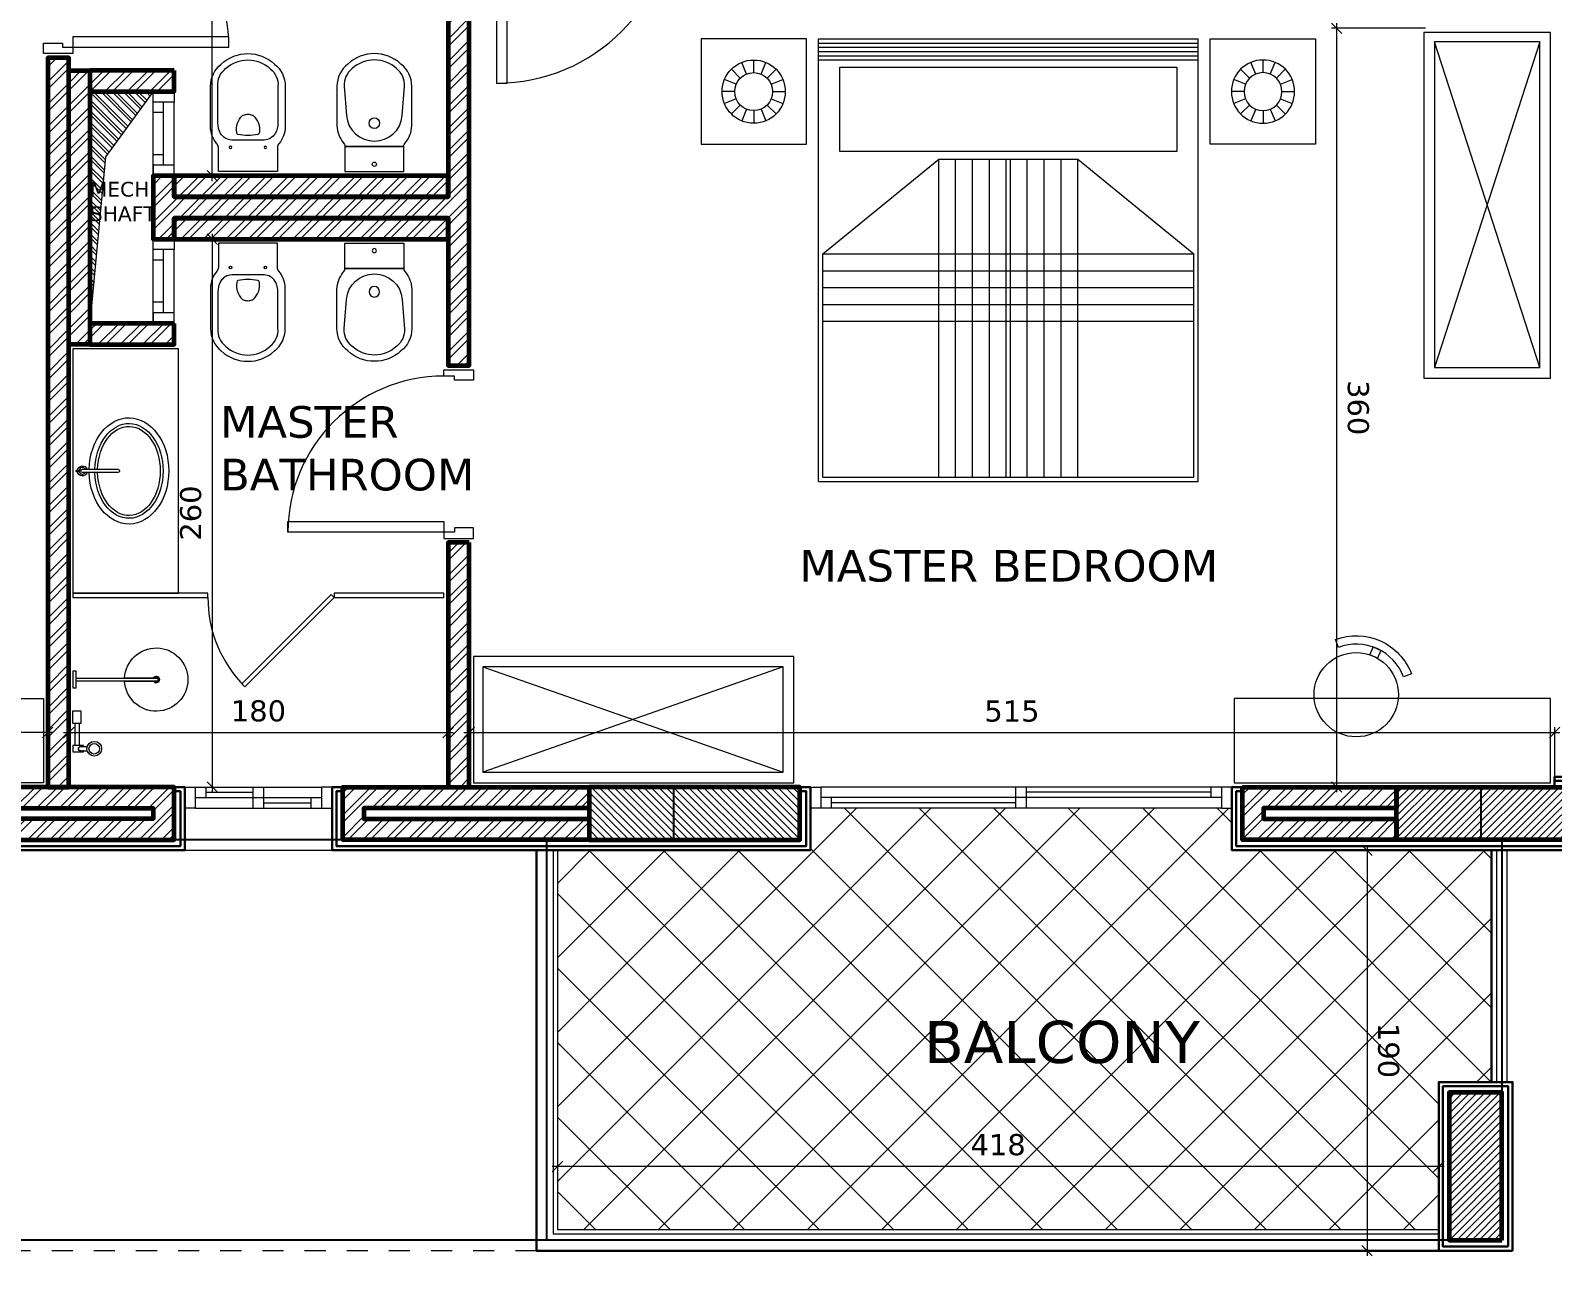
# Model space of a CAD drawing. Header units: inches. Extents: x -48 to 777, y -156 to 510.
# Drawn here: x 301.1 to 308.32, y 127.61 to 133.45 of the extents above; entities that cross this region are included whole.
import ezdxf

# ---------------------------------------------------------------- set-up
doc = ezdxf.new("R2010")
doc.units = ezdxf.units.IN
doc.header["$MEASUREMENT"] = 0
doc.set_wipeout_variables(frame=1)
doc.linetypes.add('ACAD_ISO10W100', pattern=[18, 12, -3, 0, -3])
doc.linetypes.add('HIDDEN', pattern=[0.375, 0.25, -0.125])
doc.layers.get('Defpoints').update_dxf_attribs({"lineweight": 5})
for name, color, linetype, lineweight in [('A-DIM', 9, 'Continuous', 5), ('A-DOORS', 38, 'Continuous', 20), ('A-FURN1', 211, 'Continuous', 15), ('A-HIDDEN', 254, 'HIDDEN', 5), ('A-LEVELS', 139, 'Continuous', 20), ('A-LIMIT LOT', 235, 'ACAD_ISO10W100', 20), ('A-PILLARS', 1, 'Continuous', 60), ('A-PROJECTION2', 5, 'Continuous', 20), ('A-SANITARY', 120, 'Continuous', 5), ('A-TEXT', 50, 'Continuous', 15), ('A-WALLS', 7, 'Continuous', 60), ('A-WINDOWS', 4, 'Continuous', 20), ('C-STONE', 42, 'Continuous', 30), ('C-WOOD', 28, 'Continuous', 30), ('D-GLASS', 171, 'Continuous', 20), ('D-STONE', 52, 'Continuous', 20), ('D-WOOD', 32, 'Continuous', 20), ('H-OTHERS', 189, 'Continuous', 5), ('H-PILLARS', 61, 'Continuous', 5), ('H-TILING', 54, 'Continuous', 5), ('H-WALLS', 51, 'Continuous', 5), ('modificat', 127, 'Continuous', 15)]:
    doc.layers.add(name, color=color, linetype=linetype, lineweight=lineweight)
doc.layers.add('HH-GREY', color=253, linetype='Continuous', lineweight=5, true_color=0x828282)
for name, color, linetype in [('pts pc', 7, 'Continuous'), ('str-columns', 3, 'Continuous'), ('str-first-slab', 5, 'Continuous'), ('str-second-slab', 5, 'Continuous')]:
    doc.layers.add(name, color=color, linetype=linetype)
doc.styles.add('2mm', font='simplex.shx', dxfattribs={"height": 0.5})
doc.styles.add('ROMAND', font='verdana.ttf')
doc.dimstyles.new('M-1.50', dxfattribs={"dimtxt": 0.1, "dimasz": 0.05, "dimexe": 0.025, "dimexo": 0.025, "dimgap": 0.05, "dimtad": 1, "dimlfac": 100, "dimrnd": 0.5, "dimzin": 9, "dimdsep": 46, "dimtxsty": 'ROMAND', "dimblk": 'OBLIQUE', "dimcen": 1, "dimdle": 0.025, "dimclrd": 256, "dimclre": 256, "dimclrt": 2, "dimadec": 0, "dimazin": 0, "dimtfac": 0.666667, "dimtmove": 2, "dimatfit": 3, "dimfxl": 0.04, "dimtolj": 1, "dimtzin": 5, "dimlwd": -1, "dimlwe": -1, "dimarcsym": 0})
pattern_1 = [(45, (-242.49175, -175.21088), (-0.053033009, 0.053033009), []), (45, (-242.4564, -175.21088), (-0.053033009, 0.053033009), [])]

# ---------------------------------------------------------------- blocks, each defined once
blk = doc.blocks.new('_Oblique')
at = {"color": 0, "linetype": 'ByBlock', "lineweight": -2}
blk.add_line((-0.5, -0.5), (0.5, 0.5), dxfattribs=at)
blk = doc.blocks.new('*D231')
at = {"layer": 'A-DIM', "transparency": 16777216}
for p, q in [((303.1768, 129.8819), (303.1768, 130.1404)), ((308.3268, 129.8819), (308.3268, 130.1404)), ((303.1518, 130.1154), (308.3518, 130.1154))]:
    blk.add_line(p, q, dxfattribs=at)
at = {"layer": 'Defpoints', "color": 0, "transparency": 16777216}
for p in [(308.3268, 130.1154), (303.1768, 129.8569), (308.3268, 129.8569)]:
    blk.add_point(p, dxfattribs=at)
at = {"layer": 'A-DIM', "transparency": 16777216, "xscale": 0.05, "yscale": 0.05, "zscale": 0.05}
for p, rotation in [((303.1768, 130.1154), 179.9999999996924), ((308.3268, 130.1154), 359.9999999996924)]:
    blk.add_blockref('_Oblique', p, dxfattribs=dict(at, rotation=rotation))
at = {"layer": 'A-DIM', "color": 2, "transparency": 16777216, "insert": (305.7518, 130.2166), "char_height": 0.1, "attachment_point": 5, "style": 'ROMAND'}
blk.add_mtext('\\A1;515', dxfattribs=at)
blk = doc.blocks.new('*D232')
at = {"layer": 'A-DIM', "transparency": 16777216}
for p, q in [((301.2768, 129.8819), (301.2768, 130.1404)), ((303.0768, 129.8819), (303.0768, 130.1404)), ((301.2518, 130.1154), (303.1018, 130.1154))]:
    blk.add_line(p, q, dxfattribs=at)
at = {"layer": 'Defpoints', "color": 0, "transparency": 16777216}
for p in [(303.0768, 130.1154), (301.2768, 129.8569), (303.0768, 129.8569)]:
    blk.add_point(p, dxfattribs=at)
at = {"layer": 'A-DIM', "transparency": 16777216, "xscale": 0.05, "yscale": 0.05, "zscale": 0.05}
for p, rotation in [((301.2768, 130.1154), 179.9999999990743), ((303.0768, 130.1154), 359.9999999990742)]:
    blk.add_blockref('_Oblique', p, dxfattribs=dict(at, rotation=rotation))
at = {"layer": 'A-DIM', "color": 2, "transparency": 16777216, "insert": (302.1768, 130.2176), "char_height": 0.1, "attachment_point": 5, "style": 'ROMAND'}
blk.add_mtext('\\A1;180', dxfattribs=at)
blk = doc.blocks.new('*D233')
at = {"layer": 'A-DIM', "transparency": 16777216}
for p, q in [((296.0268, 129.8819), (296.0268, 130.1404)), ((301.1768, 129.8819), (301.1768, 130.1404)), ((301.2018, 130.1154), (296.0018, 130.1154))]:
    blk.add_line(p, q, dxfattribs=at)
at = {"layer": 'Defpoints', "color": 0, "transparency": 16777216}
for p in [(296.0268, 130.1154), (296.0268, 129.8569), (301.1768, 129.8569)]:
    blk.add_point(p, dxfattribs=at)
at = {"layer": 'A-DIM', "transparency": 16777216, "xscale": 0.05, "yscale": 0.05, "zscale": 0.05}
for p, rotation in [((296.0268, 130.1154), 180.0000000006485), ((301.1768, 130.1154), 6.484413006546673e-10)]:
    blk.add_blockref('_Oblique', p, dxfattribs=dict(at, rotation=rotation))
at = {"layer": 'A-DIM', "color": 2, "transparency": 16777216, "insert": (298.6018, 130.2166), "char_height": 0.1, "attachment_point": 5, "style": 'ROMAND'}
blk.add_mtext('\\A1;515', dxfattribs=at)
blk = doc.blocks.new('*D234')
at = {"layer": 'A-DIM', "transparency": 16777216}
for p, q in [((307.2924, 133.4819), (307.2924, 129.8319)), ((307.7139, 133.4569), (307.2674, 133.4569)), ((307.7139, 129.8569), (307.2674, 129.8569))]:
    blk.add_line(p, q, dxfattribs=at)
at = {"layer": 'Defpoints', "color": 0, "transparency": 16777216}
for p in [(307.7389, 133.4569), (307.2924, 129.8569), (307.7389, 129.8569)]:
    blk.add_point(p, dxfattribs=at)
at = {"layer": 'A-DIM', "transparency": 16777216, "xscale": 0.05, "yscale": 0.05, "zscale": 0.05}
for p, rotation in [((307.2924, 133.4569), 89.99999999907386), ((307.2924, 129.8569), 269.9999999990739)]:
    blk.add_blockref('_Oblique', p, dxfattribs=dict(at, rotation=rotation))
at = {"layer": 'A-DIM', "color": 2, "transparency": 16777216, "insert": (307.3945, 131.6569), "char_height": 0.1, "attachment_point": 5, "rotation": 270, "style": 'ROMAND'}
blk.add_mtext('\\A1;360', dxfattribs=at)
blk = doc.blocks.new('*D236')
at = {"layer": 'A-DIM', "transparency": 16777216}
for p, q in [((307.4364, 129.5819), (307.4364, 127.6319)), ((307.7992, 129.5569), (307.4114, 129.5569)), ((307.7992, 127.6569), (307.4114, 127.6569))]:
    blk.add_line(p, q, dxfattribs=at)
at = {"layer": 'Defpoints', "color": 0, "transparency": 16777216}
for p in [(307.8242, 129.5569), (307.4364, 127.6569), (307.8242, 127.6569)]:
    blk.add_point(p, dxfattribs=at)
at = {"layer": 'A-DIM', "transparency": 16777216, "xscale": 0.05, "yscale": 0.05, "zscale": 0.05}
for p, rotation in [((307.4364, 129.5569), 89.99999999824556), ((307.4364, 127.6569), 269.9999999982455)]:
    blk.add_blockref('_Oblique', p, dxfattribs=dict(at, rotation=rotation))
at = {"layer": 'A-DIM', "color": 2, "transparency": 16777216, "insert": (307.5384, 128.6069), "char_height": 0.1, "attachment_point": 5, "rotation": 270, "style": 'ROMAND'}
blk.add_mtext('\\A1;190', dxfattribs=at)
blk = doc.blocks.new('*U24')
for p, q in [((50, 100), (650, 100)), ((100, 100), (100, 50)), ((100, 75), (325, 75)), ((325, 0), (325, 100)), ((375, 0), (375, 100)), ((50, 50), (650, 50)), ((50, 0), (650, 0)), ((375, 25), (600, 25)), ((600, 0), (600, 50))]:
    blk.add_line(p, q)
for points in [[(0, 100), (50, 100), (50, 0), (0, 0)], [(700, 100), (650, 100), (650, 0), (700, 0)]]:
    blk.add_lwpolyline(points)
blk = doc.blocks.new('gfhnjmfg')
at = {"layer": 'A-FURN1'}
for p, q in [((607.6797, 381.8429), (605.5797, 381.8429)), ((605.5797, 380.0429), (605.5797, 381.8429)), ((606.1497, 381.2729), (606.5997, 381.8229)), ((607.6597, 381.8229), (606.5997, 381.8229)), ((607.6597, 380.0629), (607.6597, 381.8229)), ((607.6797, 380.0429), (607.6797, 381.8429)), ((605.7147, 381.7429), (606.1147, 381.7429)), ((605.7147, 380.1429), (605.7147, 381.7429)), ((606.1147, 381.7429), (606.1147, 380.1429)), ((606.1497, 380.6129), (606.1497, 381.2729)), ((606.5997, 380.0629), (606.1497, 380.6129)), ((606.1147, 380.1429), (605.7147, 380.1429)), ((607.6797, 380.0429), (605.5797, 380.0429)), ((607.6597, 380.0629), (606.5997, 380.0629))]:
    blk.add_line(p, q, dxfattribs=at)
at = {"layer": 'HH-GREY'}
for p, q in [((605.5997, 380.0429), (605.5997, 381.8429)), ((605.6197, 380.0429), (605.6197, 381.8429)), ((605.6397, 380.0429), (605.6397, 381.8429)), ((605.6597, 380.0429), (605.6597, 381.8429)), ((605.6797, 380.0429), (605.6797, 381.8429)), ((606.5997, 380.0629), (606.5997, 381.8229)), ((606.6797, 380.0629), (606.6797, 381.8229)), ((606.7597, 380.0629), (606.7597, 381.8229)), ((606.8397, 380.0629), (606.8397, 381.8229)), ((606.9197, 380.0629), (606.9197, 381.8229)), ((607.6597, 381.2729), (606.1497, 381.2729)), ((607.6597, 381.1929), (606.1497, 381.1929)), ((607.6597, 381.1129), (606.1497, 381.1129)), ((607.6597, 381.0329), (606.1497, 381.0329)), ((607.6597, 380.9529), (606.1497, 380.9529)), ((607.6597, 380.9329), (606.1497, 380.9329)), ((607.6597, 380.8529), (606.1497, 380.8529)), ((607.6597, 380.7729), (606.1497, 380.7729)), ((607.6597, 380.6929), (606.1497, 380.6929)), ((607.6597, 380.6129), (606.1497, 380.6129))]:
    blk.add_line(p, q, dxfattribs=at)
blk = doc.blocks.new('vnkhjghg')
at = {"extrusion": (0, 0, -1)}
for points in [[(-757.0152, 41.8368), (-757.0011, 41.7994, 0.414214), (-757.1411, 41.4902), (-757.1785, 41.4761, -0.414214)], [(-757.1426, 41.6552, -0.041739), (-757.1261, 41.6917), (-757.0895, 41.6751, 0.050126), (-757.106, 41.6387)]]:
    blk.add_lwpolyline(points, format="xyb", close=True, dxfattribs=at)
blk.add_circle((-756.9165, 41.5748), 0.2, dxfattribs=at)
blk = doc.blocks.new('dzhgjfcgxbf')
for p, q in [((631.6, 370.288), (631.562, 370.381)), ((631.657, 370.3), (631.657, 370.4)), ((631.715, 370.288), (631.753, 370.381)), ((631.519, 370.207), (631.426, 370.245)), ((631.551, 370.256), (631.481, 370.326)), ((631.764, 370.256), (631.834, 370.326)), ((631.796, 370.207), (631.888, 370.245)), ((631.507, 370.15), (631.407, 370.15)), ((631.807, 370.15), (631.907, 370.15)), ((631.519, 370.092), (631.426, 370.054)), ((631.551, 370.044), (631.481, 369.973)), ((631.6, 370.011), (631.562, 369.919)), ((631.657, 370), (631.657, 369.9)), ((631.715, 370.011), (631.753, 369.919)), ((631.764, 370.044), (631.834, 369.973)), ((631.796, 370.092), (631.888, 370.054))]:
    blk.add_line(p, q)
for radius in [0.25, 0.15]:
    blk.add_circle((631.657, 370.15), radius)
blk = doc.blocks.new('*U27')
for p, q in [((50, 100), (1950, 100)), ((100, 100), (100, 50)), ((100, 75), (975, 75)), ((975, 0), (975, 100)), ((1025, 0), (1025, 100)), ((50, 50), (1950, 50)), ((50, 0), (1950, 0)), ((1025, 25), (1900, 25)), ((1900, 0), (1900, 50))]:
    blk.add_line(p, q)
for points in [[(0, 100), (50, 100), (50, 0), (0, 0)], [(2000, 100), (1950, 100), (1950, 0), (2000, 0)]]:
    blk.add_lwpolyline(points)
blk = doc.blocks.new('*U34')
for points in [[(130, -160), (100, -160), (100, -20), (150, -20), (150, -110), (130, -110), (130, -160)], [(970, -160), (1000, -160), (1000, -20), (950, -20), (950, -110), (970, -110), (970, -160)], [(180, -1000), (180, -160), (130, -160), (130, -1000)]]:
    blk.add_lwpolyline(points, close=True)
blk.add_arc((130, -160), 840, 270, 0)
blk = doc.blocks.new('*U54')
for points in [[(130, -160), (100, -160), (100, -20), (150, -20), (150, -110), (130, -110), (130, -160)], [(870, -160), (900, -160), (900, -20), (850, -20), (850, -110), (870, -110), (870, -160)], [(180, -900), (180, -160), (130, -160), (130, -900)]]:
    blk.add_lwpolyline(points, close=True)
blk.add_arc((130, -160), 740, 270, 0)
blk = doc.blocks.new('*U38')
for points in [[(130, -160), (100, -160), (100, -20), (150, -20), (150, -110), (130, -110), (130, -160)], [(870, -160), (900, -160), (900, -20), (850, -20), (850, -110), (870, -110), (870, -160)], [(820, -900), (820, -160), (870, -160), (870, -900)]]:
    blk.add_lwpolyline(points, close=True)
blk.add_arc((870, -160), 740, 180, 270)
blk = doc.blocks.new('*U32')
for p, q in [((50, 100), (350, 100)), ((50, 50), (350, 50)), ((50, 0), (350, 0)), ((300, 50), (300, 0))]:
    blk.add_line(p, q)
for points in [[(0, 100), (50, 100), (50, 0), (0, 0)], [(400, 100), (350, 100), (350, 0), (400, 0)], [(100, 50), (100, 0)]]:
    blk.add_lwpolyline(points)
blk = doc.blocks.new('A$C4CB417C4')
blk.add_lwpolyline([(245.2, 7), (381.7, 7, -4.038071), (381.7, -7), (245.2, -7, 42.833797)], format="xyb", close=True)
at = {"ltscale": 0.1}
blk.add_lwpolyline([(0, 40), (15, 40), (15, -40), (0, -40)], close=True, dxfattribs=at)
blk.add_lwpolyline([(402, 7), (15, 7), (15, -7), (402, -7)], close=True)
for radius, start, end in [(150, 182.67477, 177.32523), (15, 207.81814, 152.18186), (12, 215.68533, 144.31467)]:
    blk.add_arc((395, 0), radius, start, end, dxfattribs=at)
blk = doc.blocks.new('A$C666D454D')
at = {"ltscale": 0.1}
for p, q in [((37, 10), (67.5, 10)), ((37, -10), (67.5, -10))]:
    blk.add_line(p, q, dxfattribs=at)
blk.add_lwpolyline([(37, 11), (47, 11), (47, 10.5), (50, 10.5), (50, 15), (0, 15), (0, -15), (50, -15), (50, -10.5), (47, -10.5), (47, -11), (37, -11, -1)], format="xyb", close=True, dxfattribs=at)
blk.add_lwpolyline([(37, -10), (37, -10), (37, -10, -1), (37, 10), (37, 10), (37, 10)], format="xyb", dxfattribs=at)
for radius in [35, 25]:
    blk.add_circle((101, 0), radius, dxfattribs=at)
blk = doc.blocks.new('A$C05B82E3A')
at = {"ltscale": 0.1}
for p, q in [((-30, 29), (-135, 29)), ((-30, 9), (-135, 9))]:
    blk.add_line(p, q, dxfattribs=at)
blk.add_lwpolyline([(30, 0), (30, 38), (-30, 38), (-30, 0)], close=True, dxfattribs=at)
at = {"ltscale": 0.1, "xscale": -1, "rotation": 270}
blk.add_blockref('A$C666D454D', (-150, 0), dxfattribs=at)
blk = doc.blocks.new('A$C114C6178')
for points in [[(177.5, -211.9, 0.16864), (147.3, -132.7, -0.198912), (140, -115), (140, 0), (-140, 0), (-140, -115, -0.198912), (-147.3, -132.7, 0.16864), (-177.5, -211.9), (-177.5, -405, 0.225866), (-126.2, -510.7, 0.390178), (126.2, -510.7, 0.225866), (177.5, -405)], [(142.8, -231.9, 0.110329), (129.5, -180.6, 0.254034), (77, -150), (-77, -150, 0.254034), (-129.5, -180.6, 0.110329), (-142.8, -231.9), (-142.8, -405, 0.247706), (-105.9, -488.7, 0.390724), (106.2, -488.4, 0.246571), (142.8, -405)], [(54.9, -185.7, 0.338204), (47.1, -176.5, 0.109547), (-47.1, -176.5, 0.38369), (-52.4, -185.7, 0.252795), (-25.1, -266.2, 0.060555), (-21, -268.7, 0.083015), (0, -272.4, 0.083015), (21, -268.7, 0.060555), (25.1, -266.2, 0.250335)]]:
    blk.add_lwpolyline(points, format="xyb", close=True)
for centre in [(-82.5, -115), (82.5, -115)]:
    blk.add_circle(centre, 5.91)
blk = doc.blocks.new('fghjgcfd')
for points in [[(114.5932, -90.6209, 0.697476), (114.5868, -90.6535), (114.5868, -90.6631, -0.791584), (114.5932, -90.6121)], [(114.6052, -90.8243, -0.509087), (114.5932, -90.8331, -0.325305), (114.5868, -90.8243), (114.5868, -90.6384, -1), (114.6052, -90.6384)], [(114.6052, -90.6631), (114.6052, -90.6535, 0.697476), (114.5988, -90.6209), (114.5988, -90.6121, -0.791584)]]:
    blk.add_lwpolyline(points, format="xyb", close=True)
blk.add_lwpolyline([(114.5988, -90.6044), (114.5932, -90.6044), (114.5932, -90.6223), (114.5988, -90.6223)], close=True)
at = {"extrusion": (0, 0, -1)}
for major_axis, ratio, start_param, end_param in [((-0.28, 0), 0.75, 7.88683, 14.104318), ((-0.25, 0), 0.72, 7.890774, 14.100375), ((-0.235, 0), 0.702128, 7.893123, 14.098025)]:
    blk.add_ellipse((114.596, -90.8834), major_axis=major_axis, ratio=ratio, start_param=start_param, end_param=end_param, dxfattribs=at)
blk = doc.blocks.new('A$C2C2B24A1')
blk.add_lwpolyline([(140, 0), (-140, 0), (-140, -120), (140, -120)], close=True)
for points in [[(177.5, -216.9, 0.16864), (147.3, -137.7, -0.198912), (140, -120), (-140, -120, -0.198912), (-147.3, -137.7, 0.16864), (-177.5, -216.9), (-177.5, -405, 0.225866), (-126.2, -510.7, 0.390178), (126.2, -510.7, 0.225866), (177.5, -405)], [(132.5, -265.9, 0.912829), (-132.5, -265.9), (-142.5, -405.5, 0.248747), (-106.2, -488.4, 0.391606), (106.2, -488.4, 0.250136), (142.5, -405)]]:
    blk.add_lwpolyline(points, format="xyb", close=True)
for centre, radius in [((0, -35), 10), ((0, -230), 25)]:
    blk.add_circle(centre, radius)
blk = doc.blocks.new('*D71')
at = {"layer": 'A-DIM', "transparency": 16777216}
for p, q in [((303.1768, 129.8819), (303.1768, 130.1404)), ((308.3268, 129.8819), (308.3268, 130.1404)), ((303.1518, 130.1154), (308.3518, 130.1154))]:
    blk.add_line(p, q, dxfattribs=at)
at = {"layer": 'Defpoints', "color": 0, "transparency": 16777216}
for p in [(308.3268, 130.1154), (303.1768, 129.8569), (308.3268, 129.8569)]:
    blk.add_point(p, dxfattribs=at)
at = {"layer": 'A-DIM', "transparency": 16777216, "xscale": 0.05, "yscale": 0.05, "zscale": 0.05}
for p, rotation in [((303.1768, 130.1154), 179.9999999996924), ((308.3268, 130.1154), 359.9999999996924)]:
    blk.add_blockref('_Oblique', p, dxfattribs=dict(at, rotation=rotation))
at = {"layer": 'A-DIM', "color": 2, "transparency": 16777216, "insert": (305.7518, 130.2166), "char_height": 0.1, "attachment_point": 5, "style": 'ROMAND'}
blk.add_mtext('\\A1;515', dxfattribs=at)
blk = doc.blocks.new('*D72')
at = {"layer": 'A-DIM', "transparency": 16777216}
for p, q in [((301.2768, 129.8819), (301.2768, 130.1404)), ((303.0768, 129.8819), (303.0768, 130.1404)), ((301.2518, 130.1154), (303.1018, 130.1154))]:
    blk.add_line(p, q, dxfattribs=at)
at = {"layer": 'Defpoints', "color": 0, "transparency": 16777216}
for p in [(303.0768, 130.1154), (301.2768, 129.8569), (303.0768, 129.8569)]:
    blk.add_point(p, dxfattribs=at)
at = {"layer": 'A-DIM', "transparency": 16777216, "xscale": 0.05, "yscale": 0.05, "zscale": 0.05}
for p, rotation in [((301.2768, 130.1154), 179.9999999990743), ((303.0768, 130.1154), 359.9999999990742)]:
    blk.add_blockref('_Oblique', p, dxfattribs=dict(at, rotation=rotation))
at = {"layer": 'A-DIM', "color": 2, "transparency": 16777216, "insert": (302.1768, 130.2176), "char_height": 0.1, "attachment_point": 5, "style": 'ROMAND'}
blk.add_mtext('\\A1;180', dxfattribs=at)
blk = doc.blocks.new('*D73')
at = {"layer": 'A-DIM', "transparency": 16777216}
for p, q in [((296.0268, 129.8819), (296.0268, 130.1404)), ((301.1768, 129.8819), (301.1768, 130.1404)), ((301.2018, 130.1154), (296.0018, 130.1154))]:
    blk.add_line(p, q, dxfattribs=at)
at = {"layer": 'Defpoints', "color": 0, "transparency": 16777216}
for p in [(296.0268, 130.1154), (296.0268, 129.8569), (301.1768, 129.8569)]:
    blk.add_point(p, dxfattribs=at)
at = {"layer": 'A-DIM', "transparency": 16777216, "xscale": 0.05, "yscale": 0.05, "zscale": 0.05}
for p, rotation in [((296.0268, 130.1154), 180.0000000006485), ((301.1768, 130.1154), 6.484413006546673e-10)]:
    blk.add_blockref('_Oblique', p, dxfattribs=dict(at, rotation=rotation))
at = {"layer": 'A-DIM', "color": 2, "transparency": 16777216, "insert": (298.6018, 130.2166), "char_height": 0.1, "attachment_point": 5, "style": 'ROMAND'}
blk.add_mtext('\\A1;515', dxfattribs=at)
blk = doc.blocks.new('*D74')
at = {"layer": 'A-DIM', "transparency": 16777216}
for p, q in [((307.2924, 133.4819), (307.2924, 129.8319)), ((307.7139, 133.4569), (307.2674, 133.4569)), ((307.7139, 129.8569), (307.2674, 129.8569))]:
    blk.add_line(p, q, dxfattribs=at)
at = {"layer": 'Defpoints', "color": 0, "transparency": 16777216}
for p in [(307.7389, 133.4569), (307.2924, 129.8569), (307.7389, 129.8569)]:
    blk.add_point(p, dxfattribs=at)
at = {"layer": 'A-DIM', "transparency": 16777216, "xscale": 0.05, "yscale": 0.05, "zscale": 0.05}
for p, rotation in [((307.2924, 133.4569), 89.99999999907351), ((307.2924, 129.8569), 269.9999999990735)]:
    blk.add_blockref('_Oblique', p, dxfattribs=dict(at, rotation=rotation))
at = {"layer": 'A-DIM', "color": 2, "transparency": 16777216, "insert": (307.3945, 131.6569), "char_height": 0.1, "attachment_point": 5, "rotation": 270, "style": 'ROMAND'}
blk.add_mtext('\\A1;360', dxfattribs=at)
blk = doc.blocks.new('*D76')
at = {"layer": 'A-DIM', "transparency": 16777216}
for p, q in [((307.4364, 129.5819), (307.4364, 127.6319)), ((307.7992, 129.5569), (307.4114, 129.5569)), ((307.7992, 127.6569), (307.4114, 127.6569))]:
    blk.add_line(p, q, dxfattribs=at)
at = {"layer": 'Defpoints', "color": 0, "transparency": 16777216}
for p in [(307.8242, 129.5569), (307.4364, 127.6569), (307.8242, 127.6569)]:
    blk.add_point(p, dxfattribs=at)
at = {"layer": 'A-DIM', "transparency": 16777216, "xscale": 0.05, "yscale": 0.05, "zscale": 0.05}
for p, rotation in [((307.4364, 129.5569), 89.99999999824453), ((307.4364, 127.6569), 269.9999999982445)]:
    blk.add_blockref('_Oblique', p, dxfattribs=dict(at, rotation=rotation))
at = {"layer": 'A-DIM', "color": 2, "transparency": 16777216, "insert": (307.5384, 128.6069), "char_height": 0.1, "attachment_point": 5, "rotation": 270, "style": 'ROMAND'}
blk.add_mtext('\\A1;190', dxfattribs=at)
blk = doc.blocks.new('*D117')
at = {"layer": 'A-DIM', "transparency": 16777216}
for p, q in [((301.9579, 132.7319), (301.9579, 135.3819)), ((301.9329, 132.7569), (301.9329, 132.7569))]:
    blk.add_line(p, q, dxfattribs=at)
at = {"layer": 'Defpoints', "color": 0, "transparency": 16777216}
for p in [(301.9579, 135.3569), (301.9579, 135.3569), (301.9579, 132.7569)]:
    blk.add_point(p, dxfattribs=at)
at = {"layer": 'A-DIM', "transparency": 16777216, "xscale": 0.05, "yscale": 0.05, "zscale": 0.05}
for p, rotation in [((301.9579, 135.3569), 90), ((301.9579, 132.7569), 270)]:
    blk.add_blockref('_Oblique', p, dxfattribs=dict(at, rotation=rotation))
at = {"layer": 'A-DIM', "color": 2, "transparency": 16777216, "insert": (301.8558, 134.0569), "char_height": 0.1, "attachment_point": 5, "rotation": 90, "style": 'ROMAND'}
blk.add_mtext('\\A1;260', dxfattribs=at)
blk = doc.blocks.new('*D118')
at = {"layer": 'A-DIM', "transparency": 16777216}
blk.add_line((301.9579, 132.4819), (301.9579, 129.8319), dxfattribs=at)
at = {"layer": 'Defpoints', "color": 0, "transparency": 16777216}
for p in [(301.9579, 132.4569), (301.9579, 129.8569), (301.9579, 129.8569)]:
    blk.add_point(p, dxfattribs=at)
at = {"layer": 'A-DIM', "transparency": 16777216, "xscale": 0.05, "yscale": 0.05, "zscale": 0.05}
for p, rotation in [((301.9579, 132.4569), 90), ((301.9579, 129.8569), 270)]:
    blk.add_blockref('_Oblique', p, dxfattribs=dict(at, rotation=rotation))
at = {"layer": 'A-DIM', "color": 2, "transparency": 16777216, "insert": (301.8558, 131.1569), "char_height": 0.1, "attachment_point": 5, "rotation": 90, "style": 'ROMAND'}
blk.add_mtext('\\A1;260', dxfattribs=at)
blk = doc.blocks.new('*D127')
at = {"layer": 'A-DIM', "transparency": 16777216}
blk.add_line((307.8018, 128.0569), (303.5708, 128.0569), dxfattribs=at)
at = {"layer": 'Defpoints', "color": 0, "transparency": 16777216}
for p in [(303.5958, 128.0569), (303.5958, 128.0569), (307.7768, 128.0569)]:
    blk.add_point(p, dxfattribs=at)
at = {"layer": 'A-DIM', "transparency": 16777216, "xscale": 0.05, "yscale": 0.05, "zscale": 0.05, "rotation": 180}
blk.add_blockref('_Oblique', (303.5958, 128.0569), dxfattribs=at)
at = {"layer": 'A-DIM', "transparency": 16777216, "xscale": 0.05, "yscale": 0.05, "zscale": 0.05}
blk.add_blockref('_Oblique', (307.7768, 128.0569), dxfattribs=at)
at = {"layer": 'A-DIM', "color": 2, "transparency": 16777216, "insert": (305.6863, 128.1592), "char_height": 0.1, "attachment_point": 5, "style": 'ROMAND'}
blk.add_mtext('\\A1;418', dxfattribs=at)
blk = doc.blocks.new('LOT 688  TOPOGRAPHIC PLAN')
at = {"layer": 'A-LEVELS', "linetype": 'Continuous'}
blk.add_lwpolyline([(-315981.86204, -27927.01984), (-315981.26408, -27927.01223), (-315980.66297, -27926.94453), (-315980.07337, -27926.76128), (-315979.5093, -27926.54498), (-315979.24098, -27926.50607), (-315978.98366, -27926.55534), (-315978.73556, -27926.68576), (-315978.49313, -27926.86959), (-315978.01117, -27927.28574), (-315977.76455, -27927.46215), (-315977.50946, -27927.5802), (-315977.2426, -27927.61394), (-315976.96481, -27927.56895), (-315976.39276, -27927.36561), (-315975.82575, -27927.19251), (-315975.55321, -27927.08053), (-315975.29723, -27926.9298), (-315975.06624, -27926.7423), (-315974.86866, -27926.52004), (-315974.71016, -27926.26563), (-315974.58718, -27925.98375), (-315974.42586, -27925.35813), (-315974.34089, -27924.68417), (-315974.22468, -27923.35521)], dxfattribs=at)
at = {"layer": 'pts pc', "linetype": 'Continuous'}
for points in [[(-315975.42011, -27926.12263), (-315976.13089, -27926.82583)], [(-315975.4239, -27926.82962), (-315976.1271, -27926.11884)], [(-315975.65538, -27927.29139), (-315976.36616, -27927.99459)], [(-315975.65917, -27927.99838), (-315976.36237, -27927.2876)], [(-315978.88609, -27928.53409), (-315979.59687, -27929.23729)], [(-315978.88988, -27929.24108), (-315979.59308, -27928.5303)]]:
    blk.add_lwpolyline(points, dxfattribs=at)
at = {"layer": 'pts pc', "color": 1, "char_height": 0.5, "width": 3.0714286, "attachment_point": 1, "rotation": 359.692852, "style": '2mm'}
for s, insert in [('\\Fsimplex.shx;\\W1.0000000000;\\T1.0000000000;\\o\\l94.303', (-315975.27417, -27926.22692)), ('\\Fsimplex.shx;\\W1.0000000000;\\T1.0000000000;\\o\\l93.830', (-315975.50944, -27927.39567)), ('\\Fsimplex.shx;\\W1.0000000000;\\T1.0000000000;\\o\\l93.657', (-315978.74015, -27928.63837))]:
    blk.add_mtext(s, dxfattribs=dict(at, insert=insert))
at = {"linetype": 'Continuous'}
blk.add_wipeout([(-315996.80172, -27893.57917), (-315969.32038, -27896.23659), (-315969.32038, -27930.53073), (-315964.08799, -27936.87852), (-315964.6636, -27941.43051), (-315970.22923, -27937.16678), (-315985.1164, -27950.2257)], dxfattribs=at).dxf.layer = 'A-LIMIT LOT'

msp = doc.modelspace()

# ---------------------------------------------------------------- block references
at = {"layer": 'pts pc'}
msp.add_blockref('LOT 688  TOPOGRAPHIC PLAN', (316282.44716, 28057.10823), dxfattribs=at)

# ---------------------------------------------------------------- next in the draw order: hatches: boundary and pattern name
at = {"layer": 'H-OTHERS'}
h = msp.add_hatch(dxfattribs=at)
h.set_pattern_fill('ANSI32', color=256, scale=0.1, angle=-231.511645)
h.set_pattern_definition([(135, (293.232857, 117.487407), (-0.026516504, -0.026516504), []), (135, (293.232857, 117.505084), (-0.026516504, -0.026516504), [])])
h.paths.add_polyline_path([(301.67678, 133.15688), (301.45129, 132.84646), (301.37678, 132.05688), (301.37678, 133.15688)])
at = {"layer": 'H-PILLARS'}
h = msp.add_hatch(dxfattribs=at)
h.set_pattern_fill('ANSI31', color=256, scale=0.2, angle=-51.511645)
h.set_pattern_definition([(314.999999998, (-393141.839804, 494966.362857), (0.0176776695302, 0.0176776695291), [])])
h.paths.add_polyline_path([(304.7458, 129.85688), (304.7458, 129.60688), (303.7458, 129.60688), (303.7458, 129.85688)])
at = {"layer": 'H-PILLARS', "linetype": 'Continuous'}
h = msp.add_hatch(dxfattribs=at)
h.set_pattern_fill('ANSI31', color=256, scale=0.2)
h.set_pattern_definition([(45, (-242.41078, -175.21929), (-0.0176776695, 0.0176776695), [])])
h.paths.add_polyline_path([(308.57678, 129.85688), (308.57678, 129.60688), (307.57678, 129.60688), (307.57678, 129.85688)])
h = msp.add_hatch(dxfattribs=at)
h.set_pattern_fill('ANSI31', color=256, scale=0.2)
h.set_pattern_definition([(45, (-243.28404, -174.573415), (-0.0176776695, 0.0176776695), [])])
h.paths.add_polyline_path([(308.07678, 127.70688), (308.07678, 128.40688), (307.82678, 128.40688), (307.82678, 127.70688)])
at = {"layer": 'H-TILING'}
h = msp.add_hatch(dxfattribs=at)
h.set_pattern_fill('ANSI37', color=256, scale=2)
h.set_pattern_definition([(45, (-242.49175, -175.21088), (-0.1767767, 0.1767767), []), (135, (-242.49175, -175.21088), (-0.1767767, -0.1767767), [])])
h.paths.add_polyline_path([(308.02678, 129.55688), (306.7958, 129.55688), (306.7958, 129.75688), (306.7458, 129.75688), (304.8458, 129.75688), (304.7958, 129.75688), (304.7958, 129.55688), (303.5958, 129.55688), (303.5958, 127.75688), (307.77678, 127.75688), (307.77678, 128.45688), (308.02678, 128.45688)])
at = {"layer": 'H-WALLS'}
h = msp.add_hatch(dxfattribs=at)
h.set_pattern_fill('ANSI32', color=256, scale=0.2)
h.set_pattern_definition(pattern_1)
h.paths.add_polyline_path([(302.97678, 134.45713), (303.07678, 134.45713), (303.07678, 134.65688), (302.97678, 134.65688)], flags=16)
h.paths.add_polyline_path([(301.77678, 132.65688), (303.07678, 132.65688), (303.07678, 132.75688), (301.77678, 132.75688)], flags=16)
h.paths.add_polyline_path([(301.77678, 132.45688), (303.07678, 132.45688), (303.07678, 132.55688), (301.77678, 132.55688)], flags=16)
h.paths.add_polyline_path([(301.77678, 132.55688), (303.07678, 132.55688), (303.07678, 131.85688), (303.17678, 131.85688), (303.17678, 134.65688), (303.07678, 134.65688), (303.07678, 132.65688), (301.77678, 132.65688), (301.77678, 132.75688), (301.67678, 132.75688), (301.67678, 132.45688), (301.77678, 132.45688)], flags=17)
h = msp.add_hatch(dxfattribs=at)
h.set_pattern_fill('ANSI32', color=256, scale=0.2)
h.set_pattern_definition(pattern_1)
h.paths.add_polyline_path([(301.27678, 132.40688), (301.27678, 132.80688), (301.27678, 133.31688), (301.17678, 133.31688), (301.17678, 132.42901), (301.17678, 129.85688), (301.27678, 129.85688), (301.27678, 132.30688)], flags=17)
h = msp.add_hatch(dxfattribs=at)
h.set_pattern_fill('ANSI32', color=256, scale=0.2)
h.set_pattern_definition(pattern_1)
h.paths.add_polyline_path([(301.37678, 131.95688), (301.27678, 131.95688), (301.27678, 133.25688), (301.37678, 133.25688)], flags=17)
h = msp.add_hatch(dxfattribs=at)
h.set_pattern_fill('ANSI32', color=256, scale=0.2)
h.set_pattern_definition(pattern_1)
h.paths.add_polyline_path([(301.77678, 133.25688), (301.37678, 133.25688), (301.37678, 133.15688), (301.77678, 133.15688)], flags=17)
h = msp.add_hatch(dxfattribs=at)
h.set_pattern_fill('ANSI32', color=256, scale=0.2)
h.set_pattern_definition(pattern_1)
h.paths.add_polyline_path([(301.77678, 132.05688), (301.37678, 132.05688), (301.37678, 131.95688), (301.77678, 131.95688)], flags=17)
h = msp.add_hatch(dxfattribs=at)
h.set_pattern_fill('ANSI32', color=256, scale=0.2)
h.set_pattern_definition(pattern_1)
h.paths.add_polyline_path([(303.17678, 131.01688), (303.07678, 131.01688), (303.07678, 129.85688), (303.17678, 129.85688)])
h = msp.add_hatch(dxfattribs=at)
h.set_pattern_fill('ANSI32', color=256, scale=0.2)
h.set_pattern_definition(pattern_1)
h.paths.add_polyline_path([(300.60775, 129.85688), (300.60775, 129.75688), (301.67678, 129.75688), (301.67678, 129.70688), (300.60775, 129.70688), (300.60775, 129.60688), (301.77678, 129.60688), (301.77678, 129.85688)], flags=17)
h = msp.add_hatch(dxfattribs=at)
h.set_pattern_fill('ANSI32', color=256, scale=0.2)
h.set_pattern_definition(pattern_1)
h.paths.add_polyline_path([(303.7458, 129.85688), (303.7458, 129.75688), (302.67678, 129.75688), (302.67678, 129.70688), (303.7458, 129.70688), (303.7458, 129.60688), (302.57678, 129.60688), (302.57678, 129.85688)], flags=17)
h = msp.add_hatch(dxfattribs=at)
h.set_pattern_fill('ANSI32', color=256, scale=0.2)
h.set_pattern_definition(pattern_1)
h.paths.add_polyline_path([(306.8458, 129.85688), (307.57678, 129.85688), (307.57678, 129.75688), (306.9458, 129.75688), (306.9458, 129.70688), (307.57678, 129.70688), (307.57678, 129.60688), (306.8458, 129.60688)], flags=17)

# ---------------------------------------------------------------- next in the draw order: linework, layer by layer
at = {"layer": 'A-FURN1', "extrusion": (0, 0, -1)}
for points in [[(-304.77678, 132.90689), (-304.77678, 133.40689), (-304.27678, 133.40689), (-304.27678, 132.90689)], [(-306.69278, 132.90689), (-306.69278, 133.40689), (-307.19278, 133.40689), (-307.19278, 132.90689)]]:
    msp.add_lwpolyline(points, close=True, dxfattribs=at)
at = {"layer": 'A-FURN1'}
for points in [[(299.65678, 129.87688), (299.65678, 130.27688), (301.15678, 130.27688), (301.15678, 129.87688)], [(308.30678, 129.87688), (308.30678, 130.27688), (306.80678, 130.27688), (306.80678, 129.87688)]]:
    msp.add_lwpolyline(points, close=True, dxfattribs=at)
at = {"layer": 'A-HIDDEN', "linetype": 'HIDDEN', "ltscale": 0.3}
msp.add_line((303.4958, 127.65688), (300.85775, 127.65688), dxfattribs=at)
at = {"layer": 'A-PILLARS'}
for points in [[(303.7458, 129.85688), (303.7458, 129.60688), (304.7458, 129.60688), (304.7458, 129.85688)], [(308.57678, 129.85688), (308.57678, 129.60688), (307.57678, 129.60688), (307.57678, 129.85688)], [(308.07678, 127.70688), (308.07678, 128.40688), (307.82678, 128.40688), (307.82678, 127.70688)]]:
    msp.add_lwpolyline(points, close=True, dxfattribs=at)
at = {"layer": 'A-PROJECTION2'}
msp.add_lwpolyline([(301.37678, 132.05688), (301.67678, 132.05688), (301.67678, 133.15688), (301.37678, 133.15688)], close=True, dxfattribs=at)
at = {"layer": 'A-SANITARY'}
msp.add_lwpolyline([(301.29678, 131.93688), (301.29678, 130.77688), (301.79678, 130.77688), (301.79678, 131.93688), (301.69678, 131.93688), (301.69678, 131.93688), (301.29678, 131.93688)], dxfattribs=at)
at = {"layer": 'A-WALLS'}
for points in [[(301.77678, 132.55688), (303.07678, 132.55688), (303.07678, 131.85688), (303.17678, 131.85688), (303.17678, 134.65688), (303.07678, 134.65688), (303.07678, 132.65688), (301.77678, 132.65688), (301.77678, 132.75688), (301.77678, 132.75688), (301.67678, 132.75688), (301.67678, 132.45688), (301.77678, 132.45688), (301.77678, 132.45688)], [(301.27678, 132.40688), (301.27678, 132.80688), (301.27678, 133.31688), (301.17678, 133.31688), (301.17678, 132.42901), (301.17678, 129.85688), (301.27678, 129.85688), (301.27678, 132.30688)], [(301.37678, 131.95688), (301.27678, 131.95688), (301.27678, 133.25688), (301.37678, 133.25688)], [(301.77678, 133.25688), (301.37678, 133.25688), (301.37678, 133.15688), (301.77678, 133.15688)], [(301.77678, 132.05688), (301.37678, 132.05688), (301.37678, 131.95688), (301.77678, 131.95688)]]:
    msp.add_lwpolyline(points, close=True, dxfattribs=at)
at = {"layer": 'A-WALLS', "linetype": 'Continuous'}
for points in [[(301.77678, 132.65688), (303.07678, 132.65688), (303.07678, 132.75688), (301.77678, 132.75688)], [(301.77678, 132.45688), (303.07678, 132.45688), (303.07678, 132.55688), (301.77678, 132.55688)], [(303.17678, 131.01688), (303.07678, 131.01688), (303.07678, 129.85688), (303.17678, 129.85688)], [(300.60775, 129.85688), (300.60775, 129.75688), (301.67678, 129.75688), (301.67678, 129.70688), (300.60775, 129.70688), (300.60775, 129.60688), (301.77678, 129.60688), (301.77678, 129.85688)], [(303.7458, 129.85688), (303.7458, 129.75688), (302.67678, 129.75688), (302.67678, 129.70688), (303.7458, 129.70688), (303.7458, 129.60688), (302.57678, 129.60688), (302.57678, 129.85688)], [(306.8458, 129.85688), (307.57678, 129.85688), (307.57678, 129.75688), (306.9458, 129.75688), (306.9458, 129.70688), (307.57678, 129.70688), (307.57678, 129.60688), (306.8458, 129.60688)]]:
    msp.add_lwpolyline(points, close=True, dxfattribs=at)
at = {"layer": 'C-STONE', "linetype": 'Continuous'}
for points in [[(299.60775, 129.85688), (299.55775, 129.85688), (299.55775, 129.55688), (301.82678, 129.55688), (301.82678, 129.85688), (301.77678, 129.85688)], [(304.7458, 129.85688), (304.7958, 129.85688), (304.7958, 129.55688), (302.52678, 129.55688), (302.52678, 129.85688), (302.57678, 129.85688)], [(308.32678, 129.85688), (308.32678, 129.90605), (308.62678, 129.90605), (308.62678, 129.55688), (306.7958, 129.55688), (306.7958, 129.85688), (306.8458, 129.85688)], [(308.32678, 129.88605), (308.60678, 129.88605), (308.60678, 129.57688), (306.8158, 129.57688), (306.8158, 129.83688), (306.8458, 129.83688)], [(299.60775, 129.83688), (299.57775, 129.83688), (299.57775, 129.57688), (301.80678, 129.57688), (301.80678, 129.83688), (301.77678, 129.83688)], [(304.7458, 129.83688), (304.7758, 129.83688), (304.7758, 129.57688), (302.54678, 129.57688), (302.54678, 129.83688), (302.57678, 129.83688)]]:
    msp.add_lwpolyline(points, dxfattribs=at)
for points in [[(308.12678, 127.65688), (308.12678, 128.45688), (307.77678, 128.45688), (307.77678, 127.65688)], [(308.10678, 127.67688), (308.10678, 128.43688), (307.79678, 128.43688), (307.79678, 127.67688)]]:
    msp.add_lwpolyline(points, close=True, dxfattribs=at)
at = {"layer": 'C-WOOD'}
for points in [[(303.4958, 129.55688), (303.4958, 127.65688), (308.07678, 127.65688)], [(308.02678, 128.45688), (308.02678, 129.55688)]]:
    msp.add_lwpolyline(points, dxfattribs=at)
at = {"layer": 'D-GLASS'}
for points in [[(301.29678, 130.75688), (301.93678, 130.75688), (301.93678, 130.77688), (301.29678, 130.77688), (301.29678, 130.75688)], [(302.11251, 130.33262), (302.53678, 130.75688), (302.52264, 130.77103), (302.09837, 130.34676), (302.11251, 130.33262)], [(302.53678, 130.75688), (303.05678, 130.75689), (303.05678, 130.77689), (302.53678, 130.77688), (302.53678, 130.75688)], [(303.5758, 129.55688), (303.5758, 127.73688), (307.77678, 127.73688)], [(303.5958, 129.55688), (303.5958, 127.75688), (307.77678, 127.75688)]]:
    msp.add_lwpolyline(points, dxfattribs=at)
msp.add_arc((302.53678, 130.75688), 0.6, 180, 225.000177, dxfattribs=at)
at = {"layer": 'D-STONE', "linetype": 'Continuous'}
msp.add_lwpolyline([(301.82678, 129.55688), (302.52678, 129.55688)], dxfattribs=at)
at = {"layer": 'D-WOOD'}
for points in [[(308.05178, 128.45688), (308.05178, 129.55688)], [(308.10178, 128.45688), (308.10178, 129.55688)]]:
    msp.add_lwpolyline(points, dxfattribs=at)
at = {"layer": 'H-OTHERS'}
msp.add_lwpolyline([(301.67678, 133.15688), (301.45129, 132.84646), (301.37678, 132.05688), (301.37678, 133.15688), (301.67678, 133.15688)], dxfattribs=at)
at = {"layer": 'modificat'}
for p, q in [((308.25678, 131.84688), (307.75678, 133.39232)), ((308.25678, 133.39232), (307.75678, 131.84688)), ((304.66678, 130.42688), (303.24134, 129.92688)), ((303.24134, 130.42688), (304.66678, 129.92688))]:
    msp.add_line(p, q, dxfattribs=at)
for points in [[(308.30678, 131.79688), (308.30678, 133.43688), (307.70678, 133.43688), (307.70678, 131.79688)], [(308.25678, 131.84688), (308.25678, 133.39232), (307.75678, 133.39232), (307.75678, 131.84688)], [(304.71678, 130.47688), (303.19678, 130.47688), (303.19678, 129.87688), (304.71678, 129.87688)], [(304.66678, 130.42688), (303.24134, 130.42688), (303.24134, 129.92688), (304.66678, 129.92688)]]:
    msp.add_lwpolyline(points, close=True, dxfattribs=at)
at = {"layer": 'str-columns'}
for points in [[(304.7458, 129.60688), (304.7458, 129.85688), (304.1458, 129.85688), (304.1458, 129.60688)], [(308.57678, 129.60688), (308.57678, 129.85688), (307.97678, 129.85688), (307.97678, 129.60688)]]:
    msp.add_lwpolyline(points, close=True, dxfattribs=at)
at = {"layer": 'str-first-slab'}
msp.add_lwpolyline([(308.57678, 141.95682), (308.57678, 129.60688), (308.07678, 129.60688), (308.07678, 127.70688), (303.5458, 127.70688), (303.5458, 129.60688), (300.80775, 129.60688), (300.80775, 127.70688), (297.07678, 127.70688), (297.07678, 129.60688), (295.77678, 129.60688), (295.77678, 141.97688)], dxfattribs=at)
at = {"layer": 'str-second-slab'}
msp.add_lwpolyline([(308.57678, 141.95682), (308.57678, 129.60688), (308.07678, 129.60688), (308.07678, 127.70688), (303.5458, 127.70688), (303.5458, 127.70688), (300.80775, 127.70688), (300.80775, 127.70688), (296.32678, 127.70688), (296.32678, 129.60688), (295.77678, 129.60688), (295.77678, 141.97688)], dxfattribs=at)

# ---------------------------------------------------------------- next in the draw order: block references
at = {"layer": 'A-DOORS', "xscale": 0.0009999999999906, "yscale": 0.0009999999999906, "zscale": 0.0009999999999906}
for name, p, rotation in [('*U54', (301.13678, 133.23688), 90.00000000000001), ('*U38', (303.21678, 131.93688), 270)]:
    msp.add_blockref(name, p, dxfattribs=dict(at, rotation=rotation))
msp.add_blockref('*U34', (303.17678, 134.19688), dxfattribs=at)
at = {"layer": 'A-FURN1', "extrusion": (0, 0, -1), "xscale": -1, "rotation": 90.00000000133493}
msp.add_blockref('gfhnjmfg', (75.20809, 738.98658), dxfattribs=at)
at = {"layer": 'A-FURN1', "extrusion": (0, 0, -1), "yscale": 0.5999999999999998, "zscale": 0.5999999999999998}
for p, xscale, rotation in [((-526.61653, -245.83758), -0.5999999999999998, 270), ((-84.85302, -245.83758), 0.5999999999999998, 90.00000000000001)]:
    msp.add_blockref('dzhgjfcgxbf', p, dxfattribs=dict(at, xscale=xscale, rotation=rotation))
at = {"layer": 'A-FURN1', "xscale": -1, "rotation": 269.9999999982323}
msp.add_blockref('vnkhjghg', (265.81042, -626.62155), dxfattribs=at)
at = {"layer": 'A-SANITARY', "extrusion": (0, 0, -1), "yscale": 0.001000000000885, "zscale": -0.001000000000885, "rotation": 180}
for name, p, xscale in [('A$C114C6178', (-302.12678, 132.77688), 0.001000000000885), ('A$C2C2B24A1', (-302.72678, 132.77688), -0.001000000000885)]:
    msp.add_blockref(name, p, dxfattribs=dict(at, xscale=xscale))
at = {"layer": 'A-SANITARY', "extrusion": (0, 0, -1), "yscale": 0.001000000000885, "zscale": -0.001000000000885}
for name, p, xscale in [('A$C114C6178', (-302.12678, 132.43688), -0.001000000000885), ('A$C2C2B24A1', (-302.72678, 132.43688), 0.001000000000885)]:
    msp.add_blockref(name, p, dxfattribs=dict(at, xscale=xscale))
at = {"layer": 'A-SANITARY'}
for name, p, xscale, yscale, zscale, rotation in [('fghjgcfd', (219.76724, 28.22048), 0.9, 0.9, 0.9, 90), ('A$C4CB417C4', (301.29678, 130.36688), -0.001000000000885, 0.001000000000885, 0.001000000000885, 180), ('A$C05B82E3A', (301.29678, 130.1887), -0.001000000000885, 0.001000000000885, 0.001000000000885, 270)]:
    msp.add_blockref(name, p, dxfattribs=dict(at, xscale=xscale, yscale=yscale, zscale=zscale, rotation=rotation))
at = {"layer": 'A-WINDOWS', "xscale": -0.0009999999999906004, "yscale": 0.0009999999999906004, "zscale": 0.0009999999999906004, "rotation": 270}
for p in [(301.67678, 132.75688), (301.67678, 132.05688)]:
    msp.add_blockref('*U32', p, dxfattribs=at)
at = {"layer": 'A-WINDOWS', "yscale": 0.0009999999999906004, "zscale": 0.0009999999999906004}
for name, p, xscale in [('*U24', (301.82678, 129.75688), 0.0009999999999906004), ('*U27', (306.7958, 129.75688), -0.0009999999999906004)]:
    msp.add_blockref(name, p, dxfattribs=dict(at, xscale=xscale))

# ---------------------------------------------------------------- next in the draw order: texts
at = {"layer": 'A-TEXT', "style": 'ROMAND'}
msp.add_text('BALCONY', height=0.2, dxfattribs=at).set_placement((305.33524, 128.54763))
at = {"layer": 'A-TEXT', "attachment_point": 1, "style": 'ROMAND'}
for s, insert, char_height, width in [('MECH.\\PSHAFT', (301.37678, 132.72861), 0.07, 0.6766314), ('MASTER \\PBATHROOM ', (301.99443, 131.66457), 0.15, 2.3447222), ('MASTER BEDROOM ', (304.74321, 130.98194), 0.15, 2.3447222)]:
    msp.add_mtext(s, dxfattribs=dict(at, insert=insert, char_height=char_height, width=width))

# ---------------------------------------------------------------- next in the draw order: dimensions: what is measured, and where the dimension line sits
at = {"layer": 'A-DIM'}
for base, p1, p2, picture, middle in [((301.95787, 135.35688), (301.95787, 132.75688), (301.95787, 135.35688), '*D117', (301.85579, 134.05688)), ((301.95787, 129.85688), (301.95787, 132.45688), (301.95787, 129.85688), '*D118', (301.85579, 131.15688))]:
    dim = msp.add_linear_dim(base=base, p1=p1, p2=p2, angle=90, dimstyle='M-1.50', dxfattribs=at)
    dim.commit()
    dim.dimension.update_dxf_attribs({"geometry": picture, "text_midpoint": middle})
for p1, p2, distance, picture, middle in [((307.73885, 133.45688), (307.73885, 129.85688), -0.44644, '*D234', (307.39449, 131.65688)), ((307.73885, 133.45688), (307.73885, 129.85688), -0.44644, '*D74', (307.39449, 131.65688)), ((301.17678, 129.85688), (296.02678, 129.85688), -0.25848, '*D233', (298.60178, 130.21657)), ((301.17678, 129.85688), (296.02678, 129.85688), -0.25848, '*D73', (298.60178, 130.21657)), ((301.27678, 129.85688), (303.07678, 129.85688), 0.25848, '*D232', (302.17678, 130.21765)), ((301.27678, 129.85688), (303.07678, 129.85688), 0.25848, '*D72', (302.17678, 130.21765)), ((303.17678, 129.85688), (308.32678, 129.85688), 0.25848, '*D231', (305.75178, 130.21657)), ((303.17678, 129.85688), (308.32678, 129.85688), 0.25848, '*D71', (305.75178, 130.21657)), ((307.82415, 129.55688), (307.82415, 127.65688), -0.38778, '*D236', (307.53843, 128.60688)), ((307.82415, 129.55688), (307.82415, 127.65688), -0.38778, '*D76', (307.53843, 128.60688))]:
    dim = msp.add_aligned_dim(p1=p1, p2=p2, distance=distance, dimstyle='M-1.50', dxfattribs=at)
    dim.commit()
    dim.dimension.update_dxf_attribs({"geometry": picture, "text_midpoint": middle})
dim = msp.add_linear_dim(base=(303.5958, 128.05688), p1=(307.77678, 128.05688), p2=(303.5958, 128.05688), dimstyle='M-1.50', dxfattribs=at)
dim.commit()
dim.dimension.update_dxf_attribs({"geometry": '*D127', "text_midpoint": (305.68629, 128.15917)})

doc.saveas('drawing.dxf')
